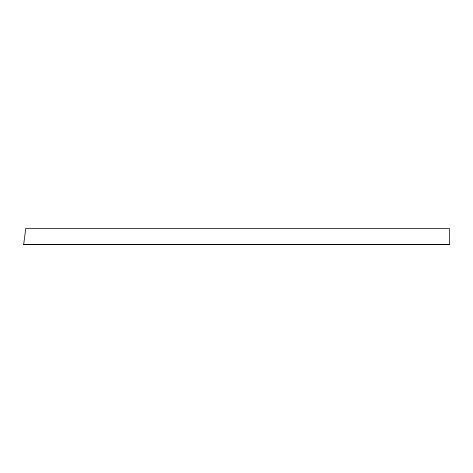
<?xml version="1.0" encoding="UTF-8"?>
<svg xmlns="http://www.w3.org/2000/svg" width="473" height="473" viewBox="0 0 473 473"><rect width="100%" height="100%" fill="white"/><g stroke="black" fill="none" stroke-linecap="round" stroke-linejoin="round"><path stroke-width="0.71" d="M23.65 244.63L25.79 228.37L449.35 228.388L449.35 244.63L23.65 244.63L449.35 244.612"/></g></svg>
